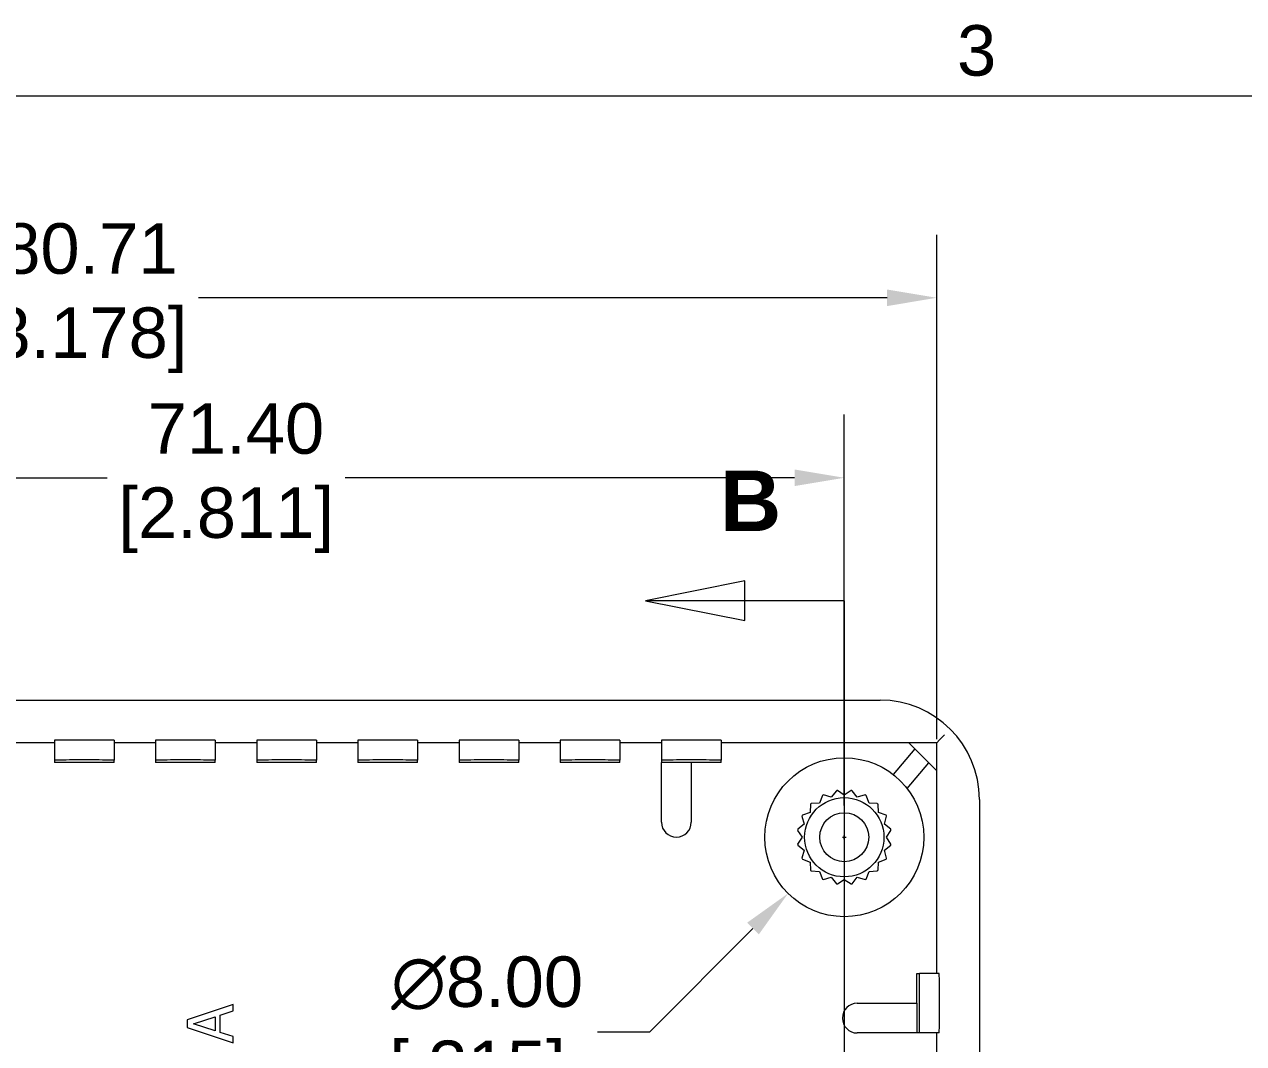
# Model space of a CAD drawing. Header units: millimetres. Extents: x 13 to 546, y 6 to 425.
# Drawn here: x 161.8 to 223.1, y 371.4 to 422.7 of the extents above; entities that cross this region are included whole.
import ezdxf

# ---------------------------------------------------------------- set-up
doc = ezdxf.new("R2010")
doc.units = ezdxf.units.MM
for name, color, linetype, lineweight in [('Dimension (ANSI)', 7, 'Continuous', 9), ('Section Line (ANSI)', 7, 'Continuous', 9), ('Sketch Geometry (ANSI)', 7, 'Continuous', 9), ('Symbol (ANSI)', 7, 'Continuous', 9), ('Visible (ANSI)', 7, 'Continuous', 18)]:
    doc.layers.add(name, color=color, linetype=linetype, lineweight=lineweight)
doc.styles.add('Label Text (ANSI)', font='ARIALBD.TTF')
doc.styles.add('Note Text (ANSI)', font='ARIAL.TTF')
doc.dimstyles.new('Default - mm (ANSI)', dxfattribs={"dimtxt": 2.54, "dimasz": 2.5, "dimexe": 3.175, "dimexo": 1.6002, "dimgap": 0.8, "dimtad": 0, "dimtih": 1, "dimtoh": 1, "dimrnd": 1e-08, "dimzin": 4, "dimdsep": 46, "dimtxsty": 'Note Text (ANSI)', "dimcen": 0.09, "dimdle": 10, "dimclrd": 256, "dimclre": 256, "dimclrt": 256, "dimadec": 1, "dimazin": 0, "dimtfac": 1.2, "dimtofl": 0, "dimtmove": 0, "dimatfit": 3, "dimfxl": 0, "dimtolj": 1, "dimtzin": 0, "dimlwd": -1, "dimlwe": -1, "dimarcsym": 0})

# ---------------------------------------------------------------- blocks, each defined once
blk = doc.blocks.new('2dTransSection0')
at = {"layer": 'Section Line (ANSI)', "linetype": 'Continuous'}
for p, q in [((198.045, 394.69), (193.045, 393.69)), ((198.045, 392.69), (198.045, 394.69)), ((198.045, 393.69), (193.045, 393.69)), ((193.045, 393.69), (198.045, 392.69)), ((203.045, 393.69), (198.045, 393.69)), ((203.045, 393.69), (203.045, 392.32)), ((203.045, 329.06), (203.045, 327.69)), ((198.045, 328.69), (193.045, 327.69)), ((198.045, 326.69), (198.045, 328.69)), ((198.045, 327.69), (193.045, 327.69)), ((193.045, 327.69), (198.045, 326.69)), ((203.045, 327.69), (198.045, 327.69))]:
    blk.add_line(p, q, dxfattribs=at)
at = {"layer": 'Section Line (ANSI)'}
blk.add_line((203.045, 393.69), (203.045, 327.69), dxfattribs=at)
at = {"layer": 'Section Line (ANSI)', "linetype": 'Continuous', "flags": 128}
for points in [[(198.045, 394.69), (193.045, 393.69), (198.045, 392.69), (198.045, 394.69)], [(198.045, 328.69), (193.045, 327.69), (198.045, 326.69), (198.045, 328.69)]]:
    blk.add_lwpolyline(points, dxfattribs=at)
at = {"layer": 'Section Line (ANSI)'}
for points in [[(198.045, 394.69), (193.045, 393.69), (198.045, 392.69), (198.045, 394.69)], [(198.045, 328.69), (193.045, 327.69), (198.045, 326.69), (198.045, 328.69)]]:
    blk.add_solid(points, dxfattribs=at)
at = {"layer": 'Section Line (ANSI)', "char_height": 3.05, "attachment_point": 7, "style": 'Label Text (ANSI)'}
for insert in [(196.794, 397.19), (196.794, 321.14)]:
    blk.add_mtext('B', dxfattribs=dict(at, insert=insert))
blk = doc.blocks.new('*D8')
at = {"layer": 'Defpoints', "color": 0}
for p in [(131.645, 399.876), (131.645, 381.79), (203.045, 381.79)]:
    blk.add_point(p, dxfattribs=at)
at = {"layer": 'Dimension (ANSI)'}
for p, q in [((131.645, 383.39), (131.645, 403.051)), ((203.045, 383.39), (203.045, 403.051)), ((134.145, 399.876), (165.951, 399.876)), ((200.545, 399.876), (177.931, 399.876))]:
    blk.add_line(p, q, dxfattribs=at)
for points in [[(134.145, 400.293), (134.145, 399.459), (131.645, 399.876)], [(200.545, 400.293), (200.545, 399.459), (203.045, 399.876)]]:
    blk.add_solid(points, dxfattribs=at)
at = {"layer": 'Dimension (ANSI)', "insert": (171.941, 403.626), "char_height": 2.54, "attachment_point": 2, "style": 'Note Text (ANSI)'}
blk.add_mtext('\\A1; 71.40\\P[2.811]', dxfattribs=at)
blk = doc.blocks.new('*D21')
at = {"layer": 'Defpoints', "color": 0}
for p in [(205.873, 384.618), (200.216, 378.961)]:
    blk.add_point(p, dxfattribs=at)
at = {"layer": 'Dimension (ANSI)'}
for p, q in [((202.955, 381.79), (203.135, 381.79)), ((203.045, 381.7), (203.045, 381.88)), ((193.257, 372.002), (198.448, 377.194)), ((190.623, 372.002), (193.257, 372.002))]:
    blk.add_line(p, q, dxfattribs=at)
blk.add_solid([(198.154, 377.488), (198.743, 376.899), (200.216, 378.961)], dxfattribs=at)
at = {"layer": 'Dimension (ANSI)', "insert": (184.582, 375.793), "char_height": 2.54, "attachment_point": 2, "style": 'Note Text (ANSI)'}
blk.add_mtext('\\A1; ∅8.00\\P[.315]', dxfattribs=at)
blk = doc.blocks.new('Borders Default Border')
at = {"layer": 'Sketch Geometry (ANSI)', "flags": 128}
blk.add_lwpolyline([(19.05, 12.7), (19.05, 419.1), (539.75, 419.1), (539.75, 12.7), (19.05, 12.7)], dxfattribs=at)
at = {"layer": 'Symbol (ANSI)', "insert": (208.72, 420.073), "char_height": 2.54, "attachment_point": 7, "style": 'Note Text (ANSI)'}
blk.add_mtext('3', dxfattribs=at)
blk = doc.blocks.new('*D26')
at = {"layer": 'Defpoints', "color": 0}
for p in [(207.701, 408.932), (126.989, 385.132), (207.701, 385.132)]:
    blk.add_point(p, dxfattribs=at)
at = {"layer": 'Dimension (ANSI)'}
for p, q in [((126.989, 386.732), (126.989, 412.107)), ((207.701, 386.732), (207.701, 412.107)), ((129.489, 408.932), (158.575, 408.932)), ((205.201, 408.932), (170.555, 408.932))]:
    blk.add_line(p, q, dxfattribs=at)
for points in [[(129.489, 409.348), (129.489, 408.515), (126.989, 408.932)], [(205.201, 409.348), (205.201, 408.515), (207.701, 408.932)]]:
    blk.add_solid(points, dxfattribs=at)
at = {"layer": 'Dimension (ANSI)', "insert": (164.565, 412.681), "char_height": 2.54, "attachment_point": 2, "style": 'Note Text (ANSI)'}
blk.add_mtext('\\A1; 80.71\\P[3.178]', dxfattribs=at)

msp = doc.modelspace()

# ---------------------------------------------------------------- linework, layer by layer
at = {"layer": 'Visible (ANSI)'}
for p, q in [((129.845, 388.69), (204.845, 388.69)), ((163.299, 386.546), (161.208, 386.546)), ((163.299, 386.67), (163.299, 385.67)), ((166.299, 386.67), (166.299, 385.67)), ((168.39, 386.546), (166.299, 386.546)), ((168.39, 386.67), (168.39, 385.67)), ((171.39, 386.67), (171.39, 385.67)), ((173.481, 386.546), (171.39, 386.546)), ((173.481, 386.67), (173.481, 385.67)), ((176.481, 386.67), (176.481, 385.67)), ((178.572, 386.546), (176.481, 386.546)), ((178.572, 386.67), (178.572, 385.67)), ((181.572, 386.67), (181.572, 385.67)), ((183.663, 386.546), (181.572, 386.546)), ((183.663, 386.67), (183.663, 385.67)), ((186.663, 386.67), (186.663, 385.67)), ((188.754, 386.546), (186.663, 386.546)), ((188.754, 386.67), (188.754, 385.67)), ((191.754, 386.67), (191.754, 385.67)), ((193.845, 386.546), (191.754, 386.546)), ((193.845, 386.67), (193.845, 385.67)), ((196.845, 386.67), (196.845, 385.67)), ((206.286, 386.546), (196.845, 386.546)), ((206.286, 386.546), (207.701, 385.132)), ((207.701, 386.546), (206.286, 386.546)), ((207.844, 386.689), (207.701, 386.546)), ((207.701, 385.132), (207.701, 386.546)), ((207.844, 386.689), (208.094, 386.939)), ((206.6, 386.232), (205.497, 384.95)), ((163.299, 385.67), (163.299, 385.546)), ((166.299, 385.546), (163.299, 385.546)), ((166.299, 385.546), (166.299, 385.67)), ((168.39, 385.67), (168.39, 385.546)), ((171.39, 385.546), (168.39, 385.546)), ((171.39, 385.546), (171.39, 385.67)), ((173.481, 385.67), (173.481, 385.546)), ((176.481, 385.546), (173.481, 385.546)), ((176.481, 385.546), (176.481, 385.67)), ((178.572, 385.67), (178.572, 385.546)), ((181.572, 385.546), (178.572, 385.546)), ((181.572, 385.546), (181.572, 385.67)), ((183.663, 385.67), (183.663, 385.546)), ((186.663, 385.546), (183.663, 385.546)), ((186.663, 385.546), (186.663, 385.67)), ((188.754, 385.67), (188.754, 385.546)), ((191.754, 385.546), (188.754, 385.546)), ((191.754, 385.546), (191.754, 385.67)), ((193.845, 385.67), (193.845, 385.557)), ((195.345, 385.557), (193.845, 385.557)), ((193.845, 382.546), (193.845, 385.557)), ((195.345, 385.557), (195.345, 382.546)), ((196.845, 385.546), (195.345, 385.546)), ((196.845, 385.546), (196.845, 385.67)), ((206.204, 384.242), (207.307, 385.525)), ((207.701, 374.94), (207.701, 385.132)), ((202.645, 384.131), (202.389, 383.807)), ((203.045, 383.911), (202.701, 384.14)), ((203.388, 384.14), (203.045, 383.911)), ((203.7, 383.807), (203.444, 384.131)), ((201.798, 383.506), (201.385, 383.489)), ((201.941, 383.893), (201.798, 383.506)), ((202.389, 383.807), (201.992, 383.918)), ((204.097, 383.918), (203.7, 383.807)), ((204.291, 383.506), (204.148, 383.893)), ((204.704, 383.489), (204.291, 383.506)), ((209.845, 383.69), (209.845, 337.69)), ((201.329, 383.036), (200.942, 382.893)), ((201.345, 383.449), (201.329, 383.036)), ((204.76, 383.036), (204.744, 383.449)), ((205.148, 382.893), (204.76, 383.036)), ((201.028, 382.445), (200.704, 382.189)), ((200.916, 382.843), (201.028, 382.445)), ((205.062, 382.445), (205.173, 382.843)), ((205.386, 382.189), (205.062, 382.445)), ((200.695, 382.133), (200.924, 381.79)), ((200.924, 381.79), (200.695, 381.446)), ((205.166, 381.79), (205.395, 382.133)), ((205.395, 381.446), (205.166, 381.79)), ((200.704, 381.39), (201.028, 381.134)), ((201.028, 381.134), (200.916, 380.737)), ((205.062, 381.134), (205.386, 381.39)), ((205.173, 380.737), (205.062, 381.134)), ((200.942, 380.686), (201.329, 380.543)), ((201.329, 380.543), (201.345, 380.131)), ((204.744, 380.131), (204.76, 380.543)), ((204.76, 380.543), (205.148, 380.686)), ((201.385, 380.091), (201.798, 380.074)), ((201.798, 380.074), (201.941, 379.687)), ((204.148, 379.687), (204.291, 380.074)), ((204.291, 380.074), (204.704, 380.091)), ((201.992, 379.661), (202.389, 379.773)), ((202.389, 379.773), (202.645, 379.449)), ((202.701, 379.44), (203.045, 379.669)), ((203.045, 379.669), (203.388, 379.44)), ((203.444, 379.449), (203.7, 379.773)), ((203.7, 379.773), (204.097, 379.661)), ((206.701, 373.44), (206.701, 374.94)), ((206.701, 374.94), (206.825, 374.94)), ((207.825, 374.94), (206.825, 374.94)), ((172.285, 373.375), (169.985, 372.6)), ((171.642, 372.844), (172.285, 373.053)), ((172.285, 373.053), (172.285, 373.375)), ((203.701, 373.44), (206.712, 373.44)), ((206.712, 371.94), (206.712, 373.44)), ((169.985, 372.6), (169.985, 372.223)), ((170.298, 372.404), (171.381, 372.76)), ((171.381, 372.76), (171.381, 372.05)), ((171.642, 371.966), (171.642, 372.844)), ((169.985, 372.223), (172.285, 371.448)), ((171.381, 372.05), (170.298, 372.404)), ((172.285, 371.757), (171.642, 371.966)), ((206.712, 371.94), (203.701, 371.94)), ((206.825, 371.94), (206.712, 371.94)), ((207.825, 371.94), (206.825, 371.94)), ((207.701, 369.84), (207.701, 371.94)), ((172.285, 371.448), (172.285, 371.757))]:
    msp.add_line(p, q, dxfattribs=at)
for radius in [4, 1.994, 1.232]:
    msp.add_circle((203.045, 381.79), radius, dxfattribs=at)
for centre, radius, start, end in [((203.045, 381.79), 2.375, 98.31711, 99.68289), ((203.045, 381.79), 2.375, 80.31711, 81.68289), ((203.045, 381.79), 2.375, 134.31711, 135.68289), ((203.045, 381.79), 2.375, 116.31711, 117.68289), ((203.045, 381.79), 2.375, 62.31711, 63.68289), ((203.045, 381.79), 2.375, 44.31711, 45.68289), ((203.045, 381.79), 2.375, 152.31711, 153.68289), ((203.045, 381.79), 2.375, 26.31711, 27.68289), ((194.595, 382.546), 0.75, 180, 0), ((203.045, 381.79), 2.375, 170.31711, 171.68289), ((203.045, 381.79), 2.375, 8.31711, 9.68289), ((203.045, 381.79), 2.375, 188.31711, 189.68289), ((203.045, 381.79), 2.375, 350.31711, 351.68289), ((203.045, 381.79), 2.375, 206.31711, 207.68289), ((203.045, 381.79), 2.375, 332.31711, 333.68289), ((203.045, 381.79), 2.375, 224.31711, 225.68289), ((203.045, 381.79), 2.375, 314.31711, 315.68289), ((203.045, 381.79), 2.375, 242.31711, 243.68289), ((203.045, 381.79), 2.375, 260.31711, 261.68289), ((203.045, 381.79), 2.375, 278.31711, 279.68289), ((203.045, 381.79), 2.375, 296.31711, 297.68289), ((203.701, 372.69), 0.75, 90, 270)]:
    msp.add_arc(centre, radius, start, end, dxfattribs=at)
for centre, major_axis, ratio, start_param, end_param in [((204.845, 383.69), (3.536, 3.536), 0.999981, 5.497797, 7.068574), ((164.799, 386.67), (-1.5, 0), 0.004363, 3.141593, 6.283185), ((169.89, 386.67), (-1.5, 0), 0.004363, 3.141593, 6.283185), ((174.981, 386.67), (-1.5, 0), 0.004363, 3.141593, 6.283185), ((180.072, 386.67), (-1.5, 0), 0.004363, 3.141593, 6.283185), ((185.163, 386.67), (-1.5, 0), 0.004363, 3.141593, 6.283185), ((190.254, 386.67), (-1.5, 0), 0.004363, 3.141593, 6.283185), ((195.345, 386.67), (-1.5, 0), 0.004363, 3.141593, 6.283185), ((164.799, 385.67), (1.5, 0), 0.004363, 0, 3.141593), ((169.89, 385.67), (1.5, 0), 0.004363, 0, 3.141593), ((174.981, 385.67), (1.5, 0), 0.004363, 0, 3.141593), ((180.072, 385.67), (1.5, 0), 0.004363, 0, 3.141593), ((185.163, 385.67), (1.5, 0), 0.004363, 0, 3.141593), ((190.254, 385.67), (1.5, 0), 0.004363, 0, 3.141593), ((195.345, 385.67), (1.5, 0), 0.004363, 0, 3.141593), ((206.825, 373.44), (0, 1.5), 0.004363, 3.141593, 6.283185), ((207.825, 373.44), (0, 1.5), 0.004363, 3.141593, 6.283185)]:
    msp.add_ellipse(centre, major_axis=major_axis, ratio=ratio, start_param=start_param, end_param=end_param, dxfattribs=at)

# ---------------------------------------------------------------- block references
msp.add_blockref('Borders Default Border', (0, 0))
at = {"layer": 'Section Line (ANSI)'}
msp.add_blockref('2dTransSection0', (0, 0), dxfattribs=at)

# ---------------------------------------------------------------- dimensions: what is measured, and where the dimension line sits
at = {"layer": 'Dimension (ANSI)'}
for base, p1, p2, text, picture, middle in [((207.701, 408.932), (126.989, 385.132), (207.701, 385.132), ' <>\\X[3.178]', '*D26', (164.565, 408.932)), ((131.645, 399.876), (203.045, 381.79), (131.645, 381.79), ' <>\\X[2.811]', '*D8', (171.941, 399.876))]:
    dim = msp.add_linear_dim(base=base, p1=p1, p2=p2, angle=180, text=text, dimstyle='Default - mm (ANSI)', override={"dimtih": 0, "dimtoh": 0, "dimdec": 2, "dimpost": '\\X', "dimtp": 0, "dimtm": 0, "dimtdec": 2, "dimatfit": 1, "dimtvp": -0.25}, dxfattribs=at)
    dim.commit()
    dim.dimension.update_dxf_attribs({"geometry": picture, "text_midpoint": middle, "dimtype": 160})
dim = msp.add_diameter_dim_2p(p1=(205.873, 384.618), p2=(200.216, 378.961), text=' <>\\X[.315]', dimstyle='Default - mm (ANSI)', override={"dimdec": 2, "dimpost": '\\X', "dimtp": 0, "dimtm": 0, "dimtdec": 2, "dimtvp": -0.25}, dxfattribs=at)
dim.commit()
dim.dimension.update_dxf_attribs({"geometry": '*D21', "text_midpoint": (184.582, 372.002), "dimtype": 163})

doc.saveas('drawing.dxf')
